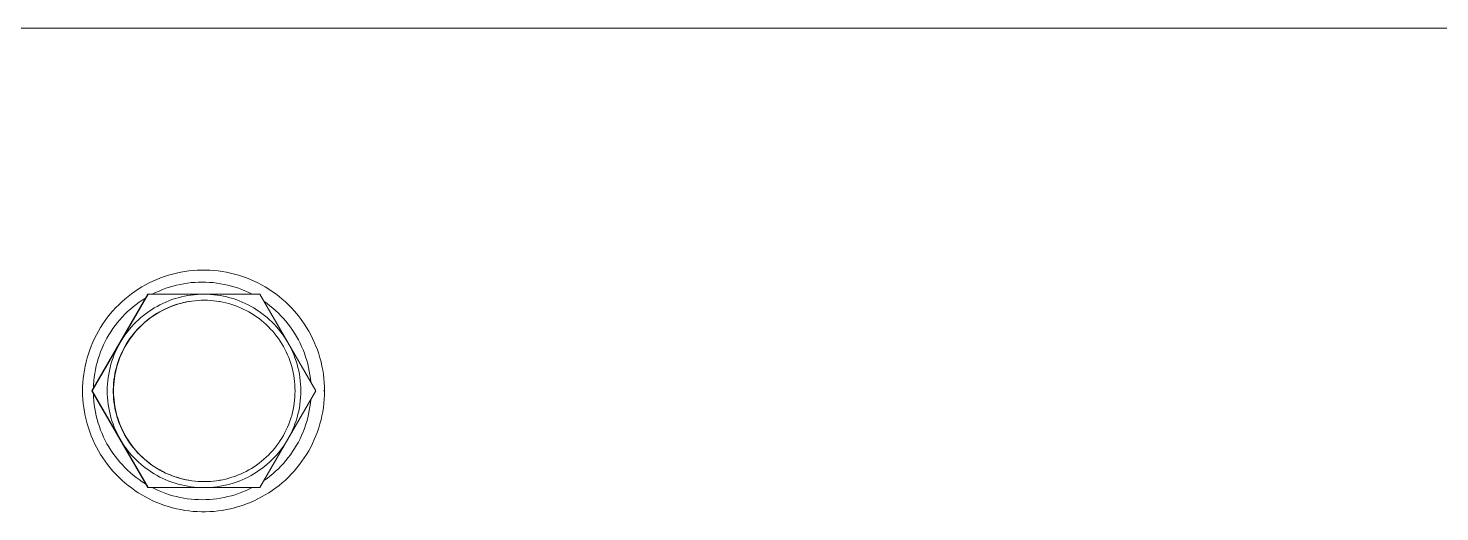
# Model space of a CAD drawing. Header units: millimetres. Extents: x -427 to 4679, y -324 to 2971.
# Drawn here: x 4009.6 to 4067.9, y 2912.7 to 2932.7 of the extents above; entities that cross this region are included whole.
import ezdxf

# ---------------------------------------------------------------- set-up
doc = ezdxf.new("R2010")
doc.units = ezdxf.units.MM
doc.layers.add('ZANO_R', color=7, linetype='Continuous', lineweight=0)

msp = doc.modelspace()

# ---------------------------------------------------------------- linework, layer by layer
at = {"layer": 'ZANO_R'}
for p, q in [((4331.81, 2932.741), (3901.816, 2932.741)), ((4015.702, 2922.616), (4015.871, 2922.651)), ((4015.871, 2922.651), (4016.041, 2922.681)), ((4016.041, 2922.681), (4016.212, 2922.705)), ((4016.212, 2922.705), (4016.383, 2922.722)), ((4016.383, 2922.722), (4016.555, 2922.734)), ((4016.555, 2922.734), (4016.728, 2922.74)), ((4016.728, 2922.74), (4016.901, 2922.74)), ((4016.901, 2922.74), (4017.073, 2922.734)), ((4017.073, 2922.734), (4017.245, 2922.722)), ((4017.245, 2922.722), (4017.417, 2922.705)), ((4017.417, 2922.705), (4017.588, 2922.681)), ((4017.588, 2922.681), (4017.758, 2922.651)), ((4017.758, 2922.651), (4017.927, 2922.616)), ((4014.265, 2922.042), (4014.415, 2922.128)), ((4014.415, 2922.128), (4014.567, 2922.208)), ((4014.567, 2922.208), (4014.723, 2922.283)), ((4014.723, 2922.283), (4014.881, 2922.352)), ((4014.881, 2922.352), (4015.041, 2922.416)), ((4015.041, 2922.416), (4015.204, 2922.475)), ((4015.204, 2922.475), (4015.368, 2922.527)), ((4015.368, 2922.527), (4015.534, 2922.574)), ((4015.404, 2922.032), (4015.551, 2922.076)), ((4015.534, 2922.574), (4015.702, 2922.616)), ((4015.551, 2922.076), (4015.699, 2922.114)), ((4015.699, 2922.114), (4015.848, 2922.148)), ((4015.848, 2922.148), (4015.998, 2922.176)), ((4015.998, 2922.176), (4016.15, 2922.2)), ((4016.15, 2922.2), (4016.302, 2922.218)), ((4016.302, 2922.218), (4016.454, 2922.231)), ((4016.454, 2922.231), (4016.607, 2922.238)), ((4016.607, 2922.238), (4016.76, 2922.241)), ((4016.76, 2922.241), (4016.913, 2922.238)), ((4016.913, 2922.238), (4017.065, 2922.231)), ((4017.065, 2922.231), (4017.218, 2922.218)), ((4017.218, 2922.218), (4017.37, 2922.2)), ((4017.37, 2922.2), (4017.521, 2922.176)), ((4017.521, 2922.176), (4017.671, 2922.148)), ((4017.671, 2922.148), (4017.82, 2922.114)), ((4017.82, 2922.114), (4017.968, 2922.076)), ((4017.927, 2922.616), (4018.094, 2922.574)), ((4017.968, 2922.076), (4018.115, 2922.032)), ((4018.094, 2922.574), (4018.26, 2922.527)), ((4018.26, 2922.527), (4018.425, 2922.475)), ((4018.425, 2922.475), (4018.587, 2922.416)), ((4018.587, 2922.416), (4018.748, 2922.352)), ((4018.748, 2922.352), (4018.906, 2922.283)), ((4018.906, 2922.283), (4019.061, 2922.208)), ((4019.061, 2922.208), (4019.214, 2922.128)), ((4019.214, 2922.128), (4019.364, 2922.042)), ((4013.35, 2919.741), (4014.507, 2921.741)), ((4014.523, 2921.741), (4013.37, 2919.741)), ((4013.435, 2921.426), (4013.564, 2921.54)), ((4013.564, 2921.54), (4013.697, 2921.65)), ((4013.697, 2921.65), (4013.834, 2921.756)), ((4013.834, 2921.756), (4013.974, 2921.856)), ((4013.974, 2921.856), (4014.118, 2921.952)), ((4014.118, 2921.952), (4014.265, 2922.042)), ((4014.156, 2921.411), (4014.284, 2921.499)), ((4014.284, 2921.499), (4014.414, 2921.582)), ((4014.507, 2921.741), (4014.523, 2921.741)), ((4016.834, 2921.741), (4014.523, 2921.741)), ((4014.698, 2921.741), (4014.835, 2921.809)), ((4014.835, 2921.809), (4014.975, 2921.872)), ((4014.975, 2921.872), (4015.116, 2921.93)), ((4015.116, 2921.93), (4015.259, 2921.984)), ((4015.382, 2921.468), (4015.257, 2921.417)), ((4015.259, 2921.984), (4015.404, 2922.032)), ((4015.509, 2921.515), (4015.382, 2921.468)), ((4015.637, 2921.558), (4015.509, 2921.515)), ((4015.766, 2921.596), (4015.637, 2921.558)), ((4015.897, 2921.63), (4015.766, 2921.596)), ((4016.029, 2921.659), (4015.897, 2921.63)), ((4016.162, 2921.684), (4016.029, 2921.659)), ((4016.295, 2921.705), (4016.162, 2921.684)), ((4016.43, 2921.721), (4016.295, 2921.705)), ((4016.462, 2921.471), (4016.335, 2921.456)), ((4016.564, 2921.732), (4016.43, 2921.721)), ((4016.59, 2921.482), (4016.462, 2921.471)), ((4016.699, 2921.739), (4016.564, 2921.732)), ((4016.718, 2921.489), (4016.59, 2921.482)), ((4016.834, 2921.741), (4016.699, 2921.739)), ((4016.846, 2921.491), (4016.718, 2921.489)), ((4016.969, 2921.739), (4016.834, 2921.741)), ((4019.002, 2921.741), (4016.834, 2921.741)), ((4016.846, 2921.491), (4016.974, 2921.489)), ((4017.104, 2921.732), (4016.969, 2921.739)), ((4016.974, 2921.489), (4017.102, 2921.482)), ((4017.102, 2921.482), (4017.229, 2921.471)), ((4017.239, 2921.721), (4017.104, 2921.732)), ((4017.229, 2921.471), (4017.356, 2921.456)), ((4017.373, 2921.705), (4017.239, 2921.721)), ((4017.507, 2921.684), (4017.373, 2921.705)), ((4017.639, 2921.659), (4017.507, 2921.684)), ((4017.771, 2921.63), (4017.639, 2921.659)), ((4017.902, 2921.596), (4017.771, 2921.63)), ((4018.032, 2921.558), (4017.902, 2921.596)), ((4018.16, 2921.515), (4018.032, 2921.558)), ((4018.115, 2922.032), (4018.26, 2921.984)), ((4018.287, 2921.468), (4018.16, 2921.515)), ((4018.26, 2921.984), (4018.403, 2921.93)), ((4018.412, 2921.417), (4018.287, 2921.468)), ((4018.403, 2921.93), (4018.545, 2921.872)), ((4018.545, 2921.872), (4018.684, 2921.809)), ((4018.684, 2921.809), (4018.821, 2921.741)), ((4019.142, 2921.741), (4019.002, 2921.741)), ((4020.298, 2919.741), (4019.142, 2921.741)), ((4019.364, 2922.042), (4019.511, 2921.952)), ((4019.511, 2921.952), (4019.655, 2921.856)), ((4019.655, 2921.856), (4019.795, 2921.756)), ((4019.795, 2921.756), (4019.932, 2921.65)), ((4019.932, 2921.65), (4020.065, 2921.54)), ((4020.065, 2921.54), (4020.194, 2921.426)), ((4012.852, 2920.791), (4012.959, 2920.926)), ((4012.959, 2920.926), (4013.072, 2921.057)), ((4013.072, 2921.057), (4013.188, 2921.184)), ((4013.188, 2921.184), (4013.309, 2921.307)), ((4013.309, 2921.307), (4013.435, 2921.426)), ((4013.459, 2920.799), (4013.566, 2920.911)), ((4013.566, 2920.911), (4013.677, 2921.019)), ((4013.677, 2921.019), (4013.791, 2921.123)), ((4013.791, 2921.123), (4013.909, 2921.223)), ((4013.909, 2921.223), (4014.031, 2921.319)), ((4014.031, 2921.319), (4014.156, 2921.411)), ((4014.44, 2920.945), (4014.333, 2920.862)), ((4014.549, 2921.024), (4014.44, 2920.945)), ((4014.661, 2921.099), (4014.549, 2921.024)), ((4014.776, 2921.171), (4014.661, 2921.099)), ((4014.787, 2920.883), (4014.679, 2920.809)), ((4014.893, 2921.238), (4014.776, 2921.171)), ((4014.898, 2920.952), (4014.787, 2920.883)), ((4014.897, 2920.945), (4014.789, 2920.877)), ((4015.012, 2921.302), (4014.893, 2921.238)), ((4015.008, 2921.01), (4014.897, 2920.945)), ((4015.011, 2921.018), (4014.898, 2920.952)), ((4015.12, 2921.071), (4015.008, 2921.01)), ((4015.126, 2921.079), (4015.011, 2921.018)), ((4015.134, 2921.362), (4015.012, 2921.302)), ((4015.235, 2921.128), (4015.12, 2921.071)), ((4015.244, 2921.137), (4015.126, 2921.079)), ((4015.257, 2921.417), (4015.134, 2921.362)), ((4015.352, 2921.181), (4015.235, 2921.128)), ((4015.363, 2921.19), (4015.244, 2921.137)), ((4015.47, 2921.23), (4015.352, 2921.181)), ((4015.484, 2921.239), (4015.363, 2921.19)), ((4015.59, 2921.275), (4015.47, 2921.23)), ((4015.607, 2921.284), (4015.484, 2921.239)), ((4015.711, 2921.315), (4015.59, 2921.275)), ((4015.731, 2921.325), (4015.607, 2921.284)), ((4015.834, 2921.352), (4015.711, 2921.315)), ((4015.856, 2921.361), (4015.731, 2921.325)), ((4015.958, 2921.384), (4015.834, 2921.352)), ((4015.983, 2921.393), (4015.856, 2921.361)), ((4016.083, 2921.413), (4015.958, 2921.384)), ((4016.111, 2921.421), (4015.983, 2921.393)), ((4016.208, 2921.437), (4016.083, 2921.413)), ((4016.239, 2921.444), (4016.111, 2921.421)), ((4016.335, 2921.456), (4016.208, 2921.437)), ((4017.356, 2921.456), (4017.483, 2921.437)), ((4017.461, 2921.44), (4017.528, 2921.428)), ((4017.483, 2921.437), (4017.609, 2921.413)), ((4017.609, 2921.413), (4017.733, 2921.384)), ((4017.733, 2921.384), (4017.857, 2921.352)), ((4017.857, 2921.352), (4017.98, 2921.315)), ((4017.98, 2921.315), (4018.101, 2921.275)), ((4018.101, 2921.275), (4018.221, 2921.23)), ((4018.221, 2921.23), (4018.34, 2921.181)), ((4018.34, 2921.181), (4018.456, 2921.128)), ((4018.535, 2921.362), (4018.412, 2921.417)), ((4018.456, 2921.128), (4018.571, 2921.071)), ((4018.656, 2921.302), (4018.535, 2921.362)), ((4018.571, 2921.071), (4018.684, 2921.01)), ((4018.775, 2921.238), (4018.656, 2921.302)), ((4018.684, 2921.01), (4018.794, 2920.945)), ((4018.892, 2921.171), (4018.775, 2921.238)), ((4018.794, 2920.945), (4018.902, 2920.877)), ((4019.007, 2921.099), (4018.892, 2921.171)), ((4019.119, 2921.024), (4019.007, 2921.099)), ((4019.229, 2920.945), (4019.119, 2921.024)), ((4019.336, 2920.862), (4019.229, 2920.945)), ((4019.312, 2921.447), (4019.437, 2921.358)), ((4019.437, 2921.358), (4019.559, 2921.264)), ((4019.559, 2921.264), (4019.678, 2921.167)), ((4019.678, 2921.167), (4019.793, 2921.065)), ((4019.793, 2921.065), (4019.905, 2920.959)), ((4019.905, 2920.959), (4020.013, 2920.85)), ((4020.194, 2921.426), (4020.319, 2921.307)), ((4020.319, 2921.307), (4020.44, 2921.184)), ((4020.44, 2921.184), (4020.557, 2921.057)), ((4020.557, 2921.057), (4020.669, 2920.926)), ((4020.669, 2920.926), (4020.777, 2920.791)), ((4012.47, 2920.216), (4012.558, 2920.365)), ((4012.558, 2920.365), (4012.651, 2920.51)), ((4012.651, 2920.51), (4012.749, 2920.652)), ((4012.749, 2920.652), (4012.852, 2920.791)), ((4012.984, 2920.189), (4013.07, 2920.318)), ((4013.07, 2920.318), (4013.161, 2920.443)), ((4013.161, 2920.443), (4013.256, 2920.565)), ((4013.256, 2920.565), (4013.355, 2920.684)), ((4013.355, 2920.684), (4013.459, 2920.799)), ((4013.844, 2920.397), (4013.756, 2920.295)), ((4013.935, 2920.497), (4013.844, 2920.397)), ((4014.03, 2920.593), (4013.935, 2920.497)), ((4014.105, 2920.301), (4014.019, 2920.206)), ((4014.128, 2920.686), (4014.03, 2920.593)), ((4014.18, 2920.389), (4014.089, 2920.295)), ((4014.194, 2920.393), (4014.105, 2920.301)), ((4014.229, 2920.776), (4014.128, 2920.686)), ((4014.274, 2920.48), (4014.18, 2920.389)), ((4014.286, 2920.482), (4014.194, 2920.393)), ((4014.333, 2920.862), (4014.229, 2920.776)), ((4014.371, 2920.568), (4014.274, 2920.48)), ((4014.381, 2920.568), (4014.286, 2920.482)), ((4014.471, 2920.652), (4014.371, 2920.568)), ((4014.479, 2920.65), (4014.381, 2920.568)), ((4014.573, 2920.732), (4014.471, 2920.652)), ((4014.58, 2920.729), (4014.479, 2920.65)), ((4014.679, 2920.809), (4014.573, 2920.732)), ((4014.683, 2920.805), (4014.58, 2920.729)), ((4014.789, 2920.877), (4014.683, 2920.805)), ((4018.902, 2920.877), (4019.008, 2920.805)), ((4019.008, 2920.805), (4019.111, 2920.729)), ((4019.111, 2920.729), (4019.212, 2920.65)), ((4019.212, 2920.65), (4019.31, 2920.568)), ((4019.31, 2920.568), (4019.405, 2920.482)), ((4019.44, 2920.776), (4019.336, 2920.862)), ((4019.405, 2920.482), (4019.497, 2920.393)), ((4019.541, 2920.686), (4019.44, 2920.776)), ((4019.497, 2920.393), (4019.586, 2920.301)), ((4019.639, 2920.593), (4019.541, 2920.686)), ((4019.586, 2920.301), (4019.672, 2920.206)), ((4019.733, 2920.497), (4019.639, 2920.593)), ((4019.825, 2920.397), (4019.733, 2920.497)), ((4019.913, 2920.295), (4019.825, 2920.397)), ((4020.013, 2920.85), (4020.117, 2920.737)), ((4020.117, 2920.737), (4020.218, 2920.621)), ((4020.218, 2920.621), (4020.314, 2920.501)), ((4020.314, 2920.501), (4020.406, 2920.378)), ((4020.406, 2920.378), (4020.494, 2920.252)), ((4020.777, 2920.791), (4020.879, 2920.652)), ((4020.879, 2920.652), (4020.978, 2920.51)), ((4020.978, 2920.51), (4021.071, 2920.365)), ((4021.071, 2920.365), (4021.159, 2920.216)), ((4012.17, 2919.595), (4012.237, 2919.754)), ((4012.197, 2917.741), (4013.35, 2919.741)), ((4013.37, 2919.741), (4012.214, 2917.741)), ((4012.237, 2919.754), (4012.309, 2919.911)), ((4012.309, 2919.911), (4012.387, 2920.065)), ((4012.387, 2920.065), (4012.47, 2920.216)), ((4012.684, 2919.648), (4012.752, 2919.787)), ((4012.752, 2919.787), (4012.824, 2919.924)), ((4012.824, 2919.924), (4012.902, 2920.058)), ((4012.902, 2920.058), (4012.984, 2920.189)), ((4013.37, 2919.741), (4013.303, 2919.619)), ((4013.44, 2919.857), (4013.37, 2919.741)), ((4013.513, 2919.97), (4013.44, 2919.857)), ((4013.59, 2920.081), (4013.513, 2919.97)), ((4013.671, 2920.19), (4013.59, 2920.081)), ((4013.688, 2919.78), (4013.619, 2919.67)), ((4013.71, 2919.798), (4013.642, 2919.69)), ((4013.756, 2920.295), (4013.671, 2920.19)), ((4013.761, 2919.889), (4013.688, 2919.78)), ((4013.782, 2919.904), (4013.71, 2919.798)), ((4013.838, 2919.995), (4013.761, 2919.889)), ((4013.858, 2920.007), (4013.782, 2919.904)), ((4013.918, 2920.098), (4013.838, 2919.995)), ((4013.937, 2920.108), (4013.858, 2920.007)), ((4014.002, 2920.198), (4013.918, 2920.098)), ((4014.019, 2920.206), (4013.937, 2920.108)), ((4014.089, 2920.295), (4014.002, 2920.198)), ((4019.672, 2920.206), (4019.755, 2920.108)), ((4019.755, 2920.108), (4019.834, 2920.007)), ((4019.834, 2920.007), (4019.909, 2919.904)), ((4019.909, 2919.904), (4019.981, 2919.798)), ((4019.997, 2920.19), (4019.913, 2920.295)), ((4019.981, 2919.798), (4020.05, 2919.69)), ((4020.078, 2920.081), (4019.997, 2920.19)), ((4020.155, 2919.97), (4020.078, 2920.081)), ((4020.229, 2919.857), (4020.155, 2919.97)), ((4020.298, 2919.741), (4020.229, 2919.857)), ((4020.366, 2919.619), (4020.298, 2919.741)), ((4021.451, 2917.741), (4020.298, 2919.741)), ((4020.494, 2920.252), (4020.578, 2920.123)), ((4020.578, 2920.123), (4020.657, 2919.991)), ((4020.657, 2919.991), (4020.731, 2919.857)), ((4020.731, 2919.857), (4020.801, 2919.72)), ((4020.801, 2919.72), (4020.866, 2919.581)), ((4021.159, 2920.216), (4021.241, 2920.065)), ((4021.241, 2920.065), (4021.319, 2919.911)), ((4021.319, 2919.911), (4021.391, 2919.754)), ((4021.391, 2919.754), (4021.458, 2919.595)), ((4012.004, 2919.105), (4012.054, 2919.27)), ((4012.054, 2919.27), (4012.109, 2919.433)), ((4012.109, 2919.433), (4012.17, 2919.595)), ((4012.46, 2919.07), (4012.509, 2919.218)), ((4012.509, 2919.218), (4012.562, 2919.363)), ((4012.562, 2919.363), (4012.62, 2919.506)), ((4012.62, 2919.506), (4012.684, 2919.648)), ((4013.126, 2919.24), (4013.076, 2919.109)), ((4013.18, 2919.368), (4013.126, 2919.24)), ((4013.239, 2919.495), (4013.18, 2919.368)), ((4013.303, 2919.619), (4013.239, 2919.495)), ((4013.382, 2919.204), (4013.333, 2919.083)), ((4013.406, 2919.235), (4013.357, 2919.117)), ((4013.435, 2919.323), (4013.382, 2919.204)), ((4013.459, 2919.352), (4013.406, 2919.235)), ((4013.492, 2919.441), (4013.435, 2919.323)), ((4013.516, 2919.466), (4013.459, 2919.352)), ((4013.554, 2919.556), (4013.492, 2919.441)), ((4013.577, 2919.579), (4013.516, 2919.466)), ((4013.619, 2919.67), (4013.554, 2919.556)), ((4013.642, 2919.69), (4013.577, 2919.579)), ((4020.05, 2919.69), (4020.114, 2919.579)), ((4020.114, 2919.579), (4020.175, 2919.466)), ((4020.175, 2919.466), (4020.232, 2919.352)), ((4020.232, 2919.352), (4020.285, 2919.235)), ((4020.285, 2919.235), (4020.334, 2919.117)), ((4020.429, 2919.495), (4020.366, 2919.619)), ((4020.488, 2919.368), (4020.429, 2919.495)), ((4020.543, 2919.24), (4020.488, 2919.368)), ((4020.593, 2919.109), (4020.543, 2919.24)), ((4020.866, 2919.581), (4020.927, 2919.439)), ((4020.927, 2919.439), (4020.982, 2919.296)), ((4020.982, 2919.296), (4021.033, 2919.151)), ((4021.033, 2919.151), (4021.079, 2919.004)), ((4021.458, 2919.595), (4021.519, 2919.433)), ((4021.519, 2919.433), (4021.575, 2919.27)), ((4021.575, 2919.27), (4021.625, 2919.105)), ((4011.862, 2918.429), (4011.889, 2918.6)), ((4011.889, 2918.6), (4011.921, 2918.769)), ((4011.921, 2918.769), (4011.96, 2918.938)), ((4011.96, 2918.938), (4012.004, 2919.105)), ((4012.319, 2918.468), (4012.346, 2918.62)), ((4012.346, 2918.62), (4012.379, 2918.772)), ((4012.379, 2918.772), (4012.417, 2918.922)), ((4012.417, 2918.922), (4012.46, 2919.07)), ((4012.922, 2918.573), (4012.895, 2918.436)), ((4012.953, 2918.709), (4012.922, 2918.573)), ((4012.989, 2918.844), (4012.953, 2918.709)), ((4013.03, 2918.977), (4012.989, 2918.844)), ((4013.076, 2919.109), (4013.03, 2918.977)), ((4013.181, 2918.583), (4013.154, 2918.455)), ((4013.202, 2918.629), (4013.174, 2918.504)), ((4013.212, 2918.71), (4013.181, 2918.583)), ((4013.235, 2918.753), (4013.202, 2918.629)), ((4013.248, 2918.836), (4013.212, 2918.71)), ((4013.271, 2918.876), (4013.235, 2918.753)), ((4013.289, 2918.96), (4013.248, 2918.836)), ((4013.312, 2918.997), (4013.271, 2918.876)), ((4013.333, 2919.083), (4013.289, 2918.96)), ((4013.357, 2919.117), (4013.312, 2918.997)), ((4020.334, 2919.117), (4020.379, 2918.997)), ((4020.379, 2918.997), (4020.42, 2918.876)), ((4020.42, 2918.876), (4020.457, 2918.753)), ((4020.457, 2918.753), (4020.489, 2918.629)), ((4020.489, 2918.629), (4020.517, 2918.504)), ((4020.638, 2918.977), (4020.593, 2919.109)), ((4020.679, 2918.844), (4020.638, 2918.977)), ((4020.715, 2918.709), (4020.679, 2918.844)), ((4020.747, 2918.573), (4020.715, 2918.709)), ((4020.773, 2918.436), (4020.747, 2918.573)), ((4021.079, 2919.004), (4021.119, 2918.856)), ((4021.119, 2918.856), (4021.155, 2918.706)), ((4021.155, 2918.706), (4021.185, 2918.556)), ((4021.185, 2918.556), (4021.211, 2918.404)), ((4021.625, 2919.105), (4021.669, 2918.938)), ((4021.669, 2918.938), (4021.707, 2918.769)), ((4021.707, 2918.769), (4021.74, 2918.6)), ((4021.74, 2918.6), (4021.767, 2918.429)), ((4011.817, 2917.914), (4011.826, 2918.086)), ((4011.826, 2918.086), (4011.841, 2918.258)), ((4011.841, 2918.258), (4011.862, 2918.429)), ((4012.261, 2917.852), (4012.267, 2918.006)), ((4012.267, 2918.006), (4012.279, 2918.161)), ((4012.279, 2918.161), (4012.296, 2918.315)), ((4012.296, 2918.315), (4012.319, 2918.468)), ((4012.844, 2918.02), (4012.837, 2917.881)), ((4012.856, 2918.159), (4012.844, 2918.02)), ((4012.873, 2918.298), (4012.856, 2918.159)), ((4012.895, 2918.436), (4012.873, 2918.298)), ((4013.099, 2918.067), (4013.09, 2917.937)), ((4013.104, 2917.997), (4013.098, 2917.869)), ((4013.113, 2918.197), (4013.099, 2918.067)), ((4013.115, 2918.125), (4013.104, 2917.997)), ((4013.131, 2918.327), (4013.113, 2918.197)), ((4013.131, 2918.252), (4013.115, 2918.125)), ((4013.154, 2918.455), (4013.131, 2918.327)), ((4013.15, 2918.378), (4013.131, 2918.252)), ((4013.174, 2918.504), (4013.15, 2918.378)), ((4020.517, 2918.504), (4020.541, 2918.378)), ((4020.541, 2918.378), (4020.561, 2918.252)), ((4020.561, 2918.252), (4020.576, 2918.125)), ((4020.576, 2918.125), (4020.587, 2917.997)), ((4020.587, 2917.997), (4020.593, 2917.869)), ((4020.795, 2918.298), (4020.773, 2918.436)), ((4020.812, 2918.159), (4020.795, 2918.298)), ((4020.825, 2918.02), (4020.812, 2918.159)), ((4020.832, 2917.881), (4020.825, 2918.02)), ((4021.211, 2918.404), (4021.231, 2918.252)), ((4021.231, 2918.252), (4021.245, 2918.099)), ((4021.767, 2918.429), (4021.787, 2918.258)), ((4021.787, 2918.258), (4021.802, 2918.086)), ((4021.802, 2918.086), (4021.811, 2917.914)), ((4011.814, 2917.741), (4011.817, 2917.914)), ((4011.817, 2917.569), (4011.814, 2917.741)), ((4011.826, 2917.396), (4011.817, 2917.569)), ((4011.841, 2917.224), (4011.826, 2917.396)), ((4013.35, 2915.741), (4012.197, 2917.741)), ((4012.197, 2917.741), (4012.214, 2917.741)), ((4012.214, 2917.741), (4013.37, 2915.741)), ((4012.267, 2917.476), (4012.261, 2917.63)), ((4012.279, 2917.321), (4012.267, 2917.476)), ((4012.837, 2917.881), (4012.834, 2917.741)), ((4012.834, 2917.741), (4012.837, 2917.601)), ((4012.837, 2917.601), (4012.844, 2917.462)), ((4012.844, 2917.462), (4012.856, 2917.323)), ((4013.09, 2917.937), (4013.086, 2917.806)), ((4013.086, 2917.806), (4013.086, 2917.676)), ((4013.086, 2917.676), (4013.09, 2917.545)), ((4013.09, 2917.545), (4013.099, 2917.415)), ((4013.098, 2917.869), (4013.096, 2917.741)), ((4013.096, 2917.741), (4013.098, 2917.613)), ((4013.098, 2917.613), (4013.104, 2917.485)), ((4013.099, 2917.415), (4013.113, 2917.285)), ((4013.104, 2917.485), (4013.115, 2917.358)), ((4020.298, 2915.741), (4021.451, 2917.741)), ((4020.587, 2917.485), (4020.576, 2917.358)), ((4020.593, 2917.613), (4020.587, 2917.485)), ((4020.593, 2917.869), (4020.596, 2917.741)), ((4020.596, 2917.741), (4020.593, 2917.613)), ((4020.812, 2917.323), (4020.825, 2917.462)), ((4020.825, 2917.462), (4020.832, 2917.601)), ((4020.834, 2917.741), (4020.832, 2917.881)), ((4020.832, 2917.601), (4020.834, 2917.741)), ((4021.245, 2917.384), (4021.231, 2917.231)), ((4021.774, 2917.741), (4021.814, 2917.741)), ((4021.802, 2917.396), (4021.787, 2917.224)), ((4021.811, 2917.569), (4021.802, 2917.396)), ((4021.811, 2917.914), (4021.814, 2917.741)), ((4021.814, 2917.741), (4021.811, 2917.569)), ((4011.862, 2917.053), (4011.841, 2917.224)), ((4011.889, 2916.882), (4011.862, 2917.053)), ((4011.921, 2916.713), (4011.889, 2916.882)), ((4012.296, 2917.167), (4012.279, 2917.321)), ((4012.319, 2917.014), (4012.296, 2917.167)), ((4012.346, 2916.862), (4012.319, 2917.014)), ((4012.379, 2916.71), (4012.346, 2916.862)), ((4012.856, 2917.323), (4012.873, 2917.184)), ((4012.873, 2917.184), (4012.895, 2917.046)), ((4012.895, 2917.046), (4012.922, 2916.909)), ((4012.922, 2916.909), (4012.953, 2916.773)), ((4013.113, 2917.285), (4013.131, 2917.155)), ((4013.115, 2917.358), (4013.131, 2917.23)), ((4013.131, 2917.23), (4013.15, 2917.104)), ((4013.131, 2917.155), (4013.154, 2917.027)), ((4013.15, 2917.104), (4013.174, 2916.978)), ((4013.154, 2917.027), (4013.181, 2916.899)), ((4013.174, 2916.978), (4013.202, 2916.853)), ((4013.181, 2916.899), (4013.212, 2916.772)), ((4013.202, 2916.853), (4013.235, 2916.729)), ((4020.489, 2916.853), (4020.457, 2916.729)), ((4020.517, 2916.978), (4020.489, 2916.853)), ((4020.541, 2917.104), (4020.517, 2916.978)), ((4020.561, 2917.23), (4020.541, 2917.104)), ((4020.576, 2917.358), (4020.561, 2917.23)), ((4020.715, 2916.773), (4020.747, 2916.909)), ((4020.747, 2916.909), (4020.773, 2917.046)), ((4020.773, 2917.046), (4020.795, 2917.184)), ((4020.795, 2917.184), (4020.812, 2917.323)), ((4021.185, 2916.927), (4021.155, 2916.776)), ((4021.211, 2917.078), (4021.185, 2916.927)), ((4021.231, 2917.231), (4021.211, 2917.078)), ((4021.74, 2916.882), (4021.707, 2916.713)), ((4021.767, 2917.053), (4021.74, 2916.882)), ((4021.787, 2917.224), (4021.767, 2917.053)), ((4011.96, 2916.545), (4011.921, 2916.713)), ((4012.004, 2916.378), (4011.96, 2916.545)), ((4012.054, 2916.212), (4012.004, 2916.378)), ((4012.417, 2916.56), (4012.379, 2916.71)), ((4012.46, 2916.412), (4012.417, 2916.56)), ((4012.509, 2916.265), (4012.46, 2916.412)), ((4012.562, 2916.119), (4012.509, 2916.265)), ((4012.953, 2916.773), (4012.989, 2916.639)), ((4012.989, 2916.639), (4013.03, 2916.505)), ((4013.03, 2916.505), (4013.076, 2916.373)), ((4013.076, 2916.373), (4013.126, 2916.243)), ((4013.126, 2916.243), (4013.18, 2916.114)), ((4013.212, 2916.772), (4013.248, 2916.646)), ((4013.235, 2916.729), (4013.271, 2916.607)), ((4013.248, 2916.646), (4013.289, 2916.522)), ((4013.271, 2916.607), (4013.312, 2916.485)), ((4013.289, 2916.522), (4013.333, 2916.399)), ((4013.312, 2916.485), (4013.357, 2916.365)), ((4013.333, 2916.399), (4013.382, 2916.278)), ((4013.357, 2916.365), (4013.406, 2916.247)), ((4013.382, 2916.278), (4013.435, 2916.159)), ((4013.406, 2916.247), (4013.459, 2916.131)), ((4020.285, 2916.247), (4020.232, 2916.131)), ((4020.334, 2916.365), (4020.285, 2916.247)), ((4020.379, 2916.485), (4020.334, 2916.365)), ((4020.42, 2916.607), (4020.379, 2916.485)), ((4020.457, 2916.729), (4020.42, 2916.607)), ((4020.488, 2916.114), (4020.543, 2916.243)), ((4020.543, 2916.243), (4020.593, 2916.373)), ((4020.593, 2916.373), (4020.638, 2916.505)), ((4020.638, 2916.505), (4020.679, 2916.639)), ((4020.679, 2916.639), (4020.715, 2916.773)), ((4021.033, 2916.331), (4020.982, 2916.186)), ((4021.079, 2916.478), (4021.033, 2916.331)), ((4021.119, 2916.626), (4021.079, 2916.478)), ((4021.155, 2916.776), (4021.119, 2916.626)), ((4021.625, 2916.378), (4021.575, 2916.212)), ((4021.669, 2916.545), (4021.625, 2916.378)), ((4021.707, 2916.713), (4021.669, 2916.545)), ((4012.109, 2916.049), (4012.054, 2916.212)), ((4012.17, 2915.888), (4012.109, 2916.049)), ((4012.237, 2915.728), (4012.17, 2915.888)), ((4012.309, 2915.572), (4012.237, 2915.728)), ((4012.62, 2915.976), (4012.562, 2916.119)), ((4012.684, 2915.834), (4012.62, 2915.976)), ((4012.752, 2915.695), (4012.684, 2915.834)), ((4012.824, 2915.559), (4012.752, 2915.695)), ((4013.18, 2916.114), (4013.239, 2915.988)), ((4013.239, 2915.988), (4013.303, 2915.863)), ((4013.303, 2915.863), (4013.37, 2915.741)), ((4014.507, 2913.741), (4013.35, 2915.741)), ((4013.37, 2915.741), (4013.44, 2915.625)), ((4013.37, 2915.741), (4014.523, 2913.741)), ((4013.435, 2916.159), (4013.492, 2916.041)), ((4013.459, 2916.131), (4013.516, 2916.016)), ((4013.492, 2916.041), (4013.554, 2915.926)), ((4013.516, 2916.016), (4013.577, 2915.903)), ((4013.554, 2915.926), (4013.619, 2915.813)), ((4013.577, 2915.903), (4013.642, 2915.793)), ((4013.619, 2915.813), (4013.688, 2915.702)), ((4013.642, 2915.793), (4013.71, 2915.684)), ((4013.688, 2915.702), (4013.761, 2915.593)), ((4013.71, 2915.684), (4013.782, 2915.579)), ((4019.142, 2913.741), (4020.298, 2915.741)), ((4019.981, 2915.684), (4019.909, 2915.579)), ((4020.05, 2915.793), (4019.981, 2915.684)), ((4020.114, 2915.903), (4020.05, 2915.793)), ((4020.175, 2916.016), (4020.114, 2915.903)), ((4020.232, 2916.131), (4020.175, 2916.016)), ((4020.229, 2915.625), (4020.298, 2915.741)), ((4020.298, 2915.741), (4020.366, 2915.863)), ((4020.366, 2915.863), (4020.429, 2915.988)), ((4020.429, 2915.988), (4020.488, 2916.114)), ((4020.801, 2915.762), (4020.731, 2915.625)), ((4020.866, 2915.902), (4020.801, 2915.762)), ((4020.927, 2916.043), (4020.866, 2915.902)), ((4020.982, 2916.186), (4020.927, 2916.043)), ((4021.391, 2915.728), (4021.319, 2915.572)), ((4021.458, 2915.888), (4021.391, 2915.728)), ((4021.519, 2916.049), (4021.458, 2915.888)), ((4021.575, 2916.212), (4021.519, 2916.049)), ((4012.387, 2915.417), (4012.309, 2915.572)), ((4012.47, 2915.266), (4012.387, 2915.417)), ((4012.558, 2915.118), (4012.47, 2915.266)), ((4012.651, 2914.972), (4012.558, 2915.118)), ((4012.902, 2915.424), (4012.824, 2915.559)), ((4012.984, 2915.293), (4012.902, 2915.424)), ((4013.07, 2915.165), (4012.984, 2915.293)), ((4013.161, 2915.039), (4013.07, 2915.165)), ((4013.44, 2915.625), (4013.513, 2915.512)), ((4013.513, 2915.512), (4013.59, 2915.401)), ((4013.59, 2915.401), (4013.671, 2915.293)), ((4013.671, 2915.293), (4013.756, 2915.187)), ((4013.756, 2915.187), (4013.844, 2915.085)), ((4013.761, 2915.593), (4013.838, 2915.488)), ((4013.782, 2915.579), (4013.858, 2915.475)), ((4013.838, 2915.488), (4013.918, 2915.384)), ((4013.844, 2915.085), (4013.935, 2914.985)), ((4013.858, 2915.475), (4013.937, 2915.375)), ((4013.918, 2915.384), (4014.002, 2915.284)), ((4013.937, 2915.375), (4014.019, 2915.277)), ((4014.002, 2915.284), (4014.089, 2915.187)), ((4014.019, 2915.277), (4014.105, 2915.182)), ((4014.089, 2915.187), (4014.18, 2915.093)), ((4014.105, 2915.182), (4014.194, 2915.089)), ((4014.18, 2915.093), (4014.274, 2915.002)), ((4014.194, 2915.089), (4014.286, 2915)), ((4019.497, 2915.089), (4019.405, 2915)), ((4019.586, 2915.182), (4019.497, 2915.089)), ((4019.672, 2915.277), (4019.586, 2915.182)), ((4019.755, 2915.375), (4019.672, 2915.277)), ((4019.733, 2914.985), (4019.825, 2915.085)), ((4019.834, 2915.475), (4019.755, 2915.375)), ((4019.825, 2915.085), (4019.913, 2915.187)), ((4019.909, 2915.579), (4019.834, 2915.475)), ((4019.913, 2915.187), (4019.997, 2915.293)), ((4019.997, 2915.293), (4020.078, 2915.401)), ((4020.078, 2915.401), (4020.155, 2915.512)), ((4020.155, 2915.512), (4020.229, 2915.625)), ((4020.406, 2915.104), (4020.314, 2914.981)), ((4020.494, 2915.23), (4020.406, 2915.104)), ((4020.578, 2915.359), (4020.494, 2915.23)), ((4020.657, 2915.491), (4020.578, 2915.359)), ((4020.731, 2915.625), (4020.657, 2915.491)), ((4021.071, 2915.118), (4020.978, 2914.972)), ((4021.159, 2915.266), (4021.071, 2915.118)), ((4021.241, 2915.417), (4021.159, 2915.266)), ((4021.319, 2915.572), (4021.241, 2915.417)), ((4012.749, 2914.83), (4012.651, 2914.972)), ((4012.852, 2914.692), (4012.749, 2914.83)), ((4012.959, 2914.557), (4012.852, 2914.692)), ((4013.072, 2914.425), (4012.959, 2914.557)), ((4013.256, 2914.917), (4013.161, 2915.039)), ((4013.355, 2914.798), (4013.256, 2914.917)), ((4013.459, 2914.683), (4013.355, 2914.798)), ((4013.566, 2914.571), (4013.459, 2914.683)), ((4013.677, 2914.463), (4013.566, 2914.571)), ((4013.935, 2914.985), (4014.03, 2914.889)), ((4014.03, 2914.889), (4014.128, 2914.796)), ((4014.128, 2914.796), (4014.229, 2914.706)), ((4014.229, 2914.706), (4014.333, 2914.62)), ((4014.274, 2915.002), (4014.371, 2914.914)), ((4014.286, 2915), (4014.381, 2914.915)), ((4014.333, 2914.62), (4014.44, 2914.537)), ((4014.371, 2914.914), (4014.471, 2914.83)), ((4014.381, 2914.915), (4014.479, 2914.832)), ((4014.44, 2914.537), (4014.549, 2914.458)), ((4014.471, 2914.83), (4014.573, 2914.75)), ((4014.479, 2914.832), (4014.58, 2914.753)), ((4014.573, 2914.75), (4014.679, 2914.673)), ((4014.58, 2914.753), (4014.683, 2914.677)), ((4014.679, 2914.673), (4014.787, 2914.6)), ((4014.683, 2914.677), (4014.789, 2914.605)), ((4014.787, 2914.6), (4014.898, 2914.53)), ((4014.789, 2914.605), (4014.897, 2914.537)), ((4014.897, 2914.537), (4015.008, 2914.472)), ((4014.898, 2914.53), (4015.011, 2914.465)), ((4015.008, 2914.472), (4015.12, 2914.412)), ((4015.011, 2914.465), (4015.126, 2914.403)), ((4018.684, 2914.472), (4018.571, 2914.412)), ((4018.794, 2914.537), (4018.684, 2914.472)), ((4018.902, 2914.605), (4018.794, 2914.537)), ((4019.008, 2914.677), (4018.902, 2914.605)), ((4019.111, 2914.753), (4019.008, 2914.677)), ((4019.212, 2914.832), (4019.111, 2914.753)), ((4019.119, 2914.458), (4019.229, 2914.537)), ((4019.31, 2914.915), (4019.212, 2914.832)), ((4019.229, 2914.537), (4019.336, 2914.62)), ((4019.405, 2915), (4019.31, 2914.915)), ((4019.336, 2914.62), (4019.44, 2914.706)), ((4019.44, 2914.706), (4019.541, 2914.796)), ((4019.541, 2914.796), (4019.639, 2914.889)), ((4019.639, 2914.889), (4019.733, 2914.985)), ((4019.905, 2914.523), (4019.793, 2914.417)), ((4020.013, 2914.632), (4019.905, 2914.523)), ((4020.117, 2914.745), (4020.013, 2914.632)), ((4020.218, 2914.861), (4020.117, 2914.745)), ((4020.314, 2914.981), (4020.218, 2914.861)), ((4020.669, 2914.557), (4020.557, 2914.425)), ((4020.777, 2914.692), (4020.669, 2914.557)), ((4020.879, 2914.83), (4020.777, 2914.692)), ((4020.978, 2914.972), (4020.879, 2914.83)), ((4013.188, 2914.298), (4013.072, 2914.425)), ((4013.309, 2914.175), (4013.188, 2914.298)), ((4013.435, 2914.056), (4013.309, 2914.175)), ((4013.564, 2913.942), (4013.435, 2914.056)), ((4013.697, 2913.832), (4013.564, 2913.942)), ((4013.791, 2914.359), (4013.677, 2914.463)), ((4013.909, 2914.259), (4013.791, 2914.359)), ((4014.031, 2914.163), (4013.909, 2914.259)), ((4014.156, 2914.071), (4014.031, 2914.163)), ((4014.284, 2913.984), (4014.156, 2914.071)), ((4014.414, 2913.901), (4014.284, 2913.984)), ((4014.549, 2914.458), (4014.661, 2914.383)), ((4014.661, 2914.383), (4014.776, 2914.311)), ((4014.776, 2914.311), (4014.893, 2914.244)), ((4014.893, 2914.244), (4015.012, 2914.18)), ((4015.012, 2914.18), (4015.134, 2914.121)), ((4015.12, 2914.412), (4015.235, 2914.355)), ((4015.126, 2914.403), (4015.244, 2914.345)), ((4015.134, 2914.121), (4015.257, 2914.065)), ((4015.235, 2914.355), (4015.352, 2914.302)), ((4015.244, 2914.345), (4015.363, 2914.292)), ((4015.257, 2914.065), (4015.382, 2914.014)), ((4015.352, 2914.302), (4015.47, 2914.253)), ((4015.363, 2914.292), (4015.484, 2914.243)), ((4015.382, 2914.014), (4015.509, 2913.967)), ((4015.47, 2914.253), (4015.59, 2914.208)), ((4015.484, 2914.243), (4015.607, 2914.198)), ((4015.509, 2913.967), (4015.637, 2913.925)), ((4015.59, 2914.208), (4015.711, 2914.167)), ((4015.607, 2914.198), (4015.731, 2914.157)), ((4015.637, 2913.925), (4015.766, 2913.886)), ((4015.711, 2914.167), (4015.834, 2914.13)), ((4015.731, 2914.157), (4015.856, 2914.121)), ((4015.766, 2913.886), (4015.897, 2913.852)), ((4015.834, 2914.13), (4015.958, 2914.098)), ((4015.856, 2914.121), (4015.983, 2914.089)), ((4015.958, 2914.098), (4016.083, 2914.07)), ((4015.983, 2914.089), (4016.111, 2914.062)), ((4016.083, 2914.07), (4016.208, 2914.046)), ((4016.111, 2914.062), (4016.239, 2914.039)), ((4016.208, 2914.046), (4016.335, 2914.026)), ((4016.335, 2914.026), (4016.462, 2914.011)), ((4016.462, 2914.011), (4016.59, 2914)), ((4016.59, 2914), (4016.718, 2913.993)), ((4016.718, 2913.993), (4016.846, 2913.991)), ((4016.974, 2913.993), (4016.846, 2913.991)), ((4017.102, 2914), (4016.974, 2913.993)), ((4017.229, 2914.011), (4017.102, 2914)), ((4017.356, 2914.026), (4017.229, 2914.011)), ((4017.483, 2914.046), (4017.356, 2914.026)), ((4017.528, 2914.054), (4017.461, 2914.042)), ((4017.609, 2914.07), (4017.483, 2914.046)), ((4017.733, 2914.098), (4017.609, 2914.07)), ((4017.857, 2914.13), (4017.733, 2914.098)), ((4017.771, 2913.852), (4017.902, 2913.886)), ((4017.98, 2914.167), (4017.857, 2914.13)), ((4017.902, 2913.886), (4018.032, 2913.925)), ((4018.101, 2914.208), (4017.98, 2914.167)), ((4018.032, 2913.925), (4018.16, 2913.967)), ((4018.221, 2914.253), (4018.101, 2914.208)), ((4018.16, 2913.967), (4018.287, 2914.014)), ((4018.34, 2914.302), (4018.221, 2914.253)), ((4018.287, 2914.014), (4018.412, 2914.065)), ((4018.456, 2914.355), (4018.34, 2914.302)), ((4018.412, 2914.065), (4018.535, 2914.121)), ((4018.571, 2914.412), (4018.456, 2914.355)), ((4018.535, 2914.121), (4018.656, 2914.18)), ((4018.656, 2914.18), (4018.775, 2914.244)), ((4018.775, 2914.244), (4018.892, 2914.311)), ((4018.892, 2914.311), (4019.007, 2914.383)), ((4019.007, 2914.383), (4019.119, 2914.458)), ((4019.437, 2914.124), (4019.312, 2914.035)), ((4019.559, 2914.218), (4019.437, 2914.124)), ((4019.678, 2914.316), (4019.559, 2914.218)), ((4019.793, 2914.417), (4019.678, 2914.316)), ((4020.065, 2913.942), (4019.932, 2913.832)), ((4020.194, 2914.056), (4020.065, 2913.942)), ((4020.319, 2914.175), (4020.194, 2914.056)), ((4020.44, 2914.298), (4020.319, 2914.175)), ((4020.557, 2914.425), (4020.44, 2914.298)), ((4013.834, 2913.727), (4013.697, 2913.832)), ((4013.974, 2913.626), (4013.834, 2913.727)), ((4014.118, 2913.531), (4013.974, 2913.626)), ((4014.265, 2913.44), (4014.118, 2913.531)), ((4014.415, 2913.355), (4014.265, 2913.44)), ((4014.567, 2913.274), (4014.415, 2913.355)), ((4014.523, 2913.741), (4014.507, 2913.741)), ((4014.523, 2913.741), (4016.834, 2913.741)), ((4014.835, 2913.673), (4014.698, 2913.741)), ((4014.975, 2913.61), (4014.835, 2913.673)), ((4015.116, 2913.552), (4014.975, 2913.61)), ((4015.259, 2913.499), (4015.116, 2913.552)), ((4015.404, 2913.45), (4015.259, 2913.499)), ((4015.551, 2913.406), (4015.404, 2913.45)), ((4015.699, 2913.368), (4015.551, 2913.406)), ((4015.848, 2913.334), (4015.699, 2913.368)), ((4015.998, 2913.306), (4015.848, 2913.334)), ((4015.897, 2913.852), (4016.029, 2913.823)), ((4016.15, 2913.283), (4015.998, 2913.306)), ((4016.029, 2913.823), (4016.162, 2913.798)), ((4016.162, 2913.798), (4016.295, 2913.778)), ((4016.295, 2913.778), (4016.43, 2913.762)), ((4016.43, 2913.762), (4016.564, 2913.75)), ((4016.564, 2913.75), (4016.699, 2913.743)), ((4016.699, 2913.743), (4016.834, 2913.741)), ((4016.834, 2913.741), (4016.969, 2913.743)), ((4016.834, 2913.741), (4019.002, 2913.741)), ((4016.969, 2913.743), (4017.104, 2913.75)), ((4017.104, 2913.75), (4017.239, 2913.762)), ((4017.239, 2913.762), (4017.373, 2913.778)), ((4017.521, 2913.306), (4017.37, 2913.283)), ((4017.373, 2913.778), (4017.507, 2913.798)), ((4017.507, 2913.798), (4017.639, 2913.823)), ((4017.671, 2913.334), (4017.521, 2913.306)), ((4017.639, 2913.823), (4017.771, 2913.852)), ((4017.82, 2913.368), (4017.671, 2913.334)), ((4017.968, 2913.406), (4017.82, 2913.368)), ((4018.115, 2913.45), (4017.968, 2913.406)), ((4018.26, 2913.499), (4018.115, 2913.45)), ((4018.403, 2913.552), (4018.26, 2913.499)), ((4018.545, 2913.61), (4018.403, 2913.552)), ((4018.684, 2913.673), (4018.545, 2913.61)), ((4018.821, 2913.741), (4018.684, 2913.673)), ((4019.142, 2913.741), (4019.002, 2913.741)), ((4019.214, 2913.355), (4019.061, 2913.274)), ((4019.364, 2913.44), (4019.214, 2913.355)), ((4019.511, 2913.531), (4019.364, 2913.44)), ((4019.655, 2913.626), (4019.511, 2913.531)), ((4019.795, 2913.727), (4019.655, 2913.626)), ((4019.932, 2913.832), (4019.795, 2913.727)), ((4014.723, 2913.199), (4014.567, 2913.274)), ((4014.881, 2913.13), (4014.723, 2913.199)), ((4015.041, 2913.066), (4014.881, 2913.13)), ((4015.204, 2913.008), (4015.041, 2913.066)), ((4015.368, 2912.955), (4015.204, 2913.008)), ((4015.534, 2912.908), (4015.368, 2912.955)), ((4015.702, 2912.866), (4015.534, 2912.908)), ((4015.871, 2912.831), (4015.702, 2912.866)), ((4016.041, 2912.801), (4015.871, 2912.831)), ((4016.212, 2912.778), (4016.041, 2912.801)), ((4016.302, 2913.264), (4016.15, 2913.283)), ((4016.383, 2912.76), (4016.212, 2912.778)), ((4016.454, 2913.251), (4016.302, 2913.264)), ((4016.555, 2912.748), (4016.383, 2912.76)), ((4016.607, 2913.244), (4016.454, 2913.251)), ((4016.728, 2912.742), (4016.555, 2912.748)), ((4016.76, 2913.241), (4016.607, 2913.244)), ((4016.901, 2912.742), (4016.728, 2912.742)), ((4016.913, 2913.244), (4016.76, 2913.241)), ((4017.073, 2912.748), (4016.901, 2912.742)), ((4017.065, 2913.251), (4016.913, 2913.244)), ((4017.218, 2913.264), (4017.065, 2913.251)), ((4017.245, 2912.76), (4017.073, 2912.748)), ((4017.37, 2913.283), (4017.218, 2913.264)), ((4017.417, 2912.778), (4017.245, 2912.76)), ((4017.588, 2912.801), (4017.417, 2912.778)), ((4017.758, 2912.831), (4017.588, 2912.801)), ((4017.927, 2912.866), (4017.758, 2912.831)), ((4018.094, 2912.908), (4017.927, 2912.866)), ((4018.26, 2912.955), (4018.094, 2912.908)), ((4018.425, 2913.008), (4018.26, 2912.955)), ((4018.587, 2913.066), (4018.425, 2913.008)), ((4018.748, 2913.13), (4018.587, 2913.066)), ((4018.906, 2913.199), (4018.748, 2913.13)), ((4019.061, 2913.274), (4018.906, 2913.199))]:
    msp.add_line(p, q, dxfattribs=at)

doc.saveas('drawing.dxf')
